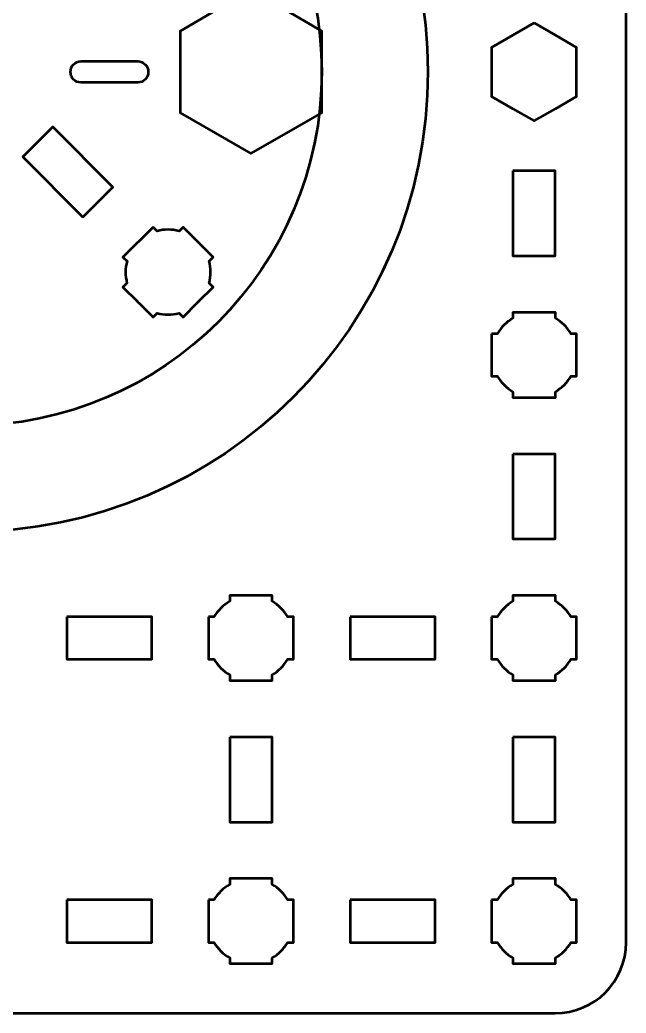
# Model space of a CAD drawing. Header units: centimetres. Extents: x -30.2 to 9.2, y -21.5 to -8.2.
# Drawn here: x -15.13 to -10.85, y -21.5 to -14.48 of the extents above; entities that cross this region are included whole.
import ezdxf

# ---------------------------------------------------------------- set-up
doc = ezdxf.new("R2010")
doc.units = ezdxf.units.CM
doc.header["$MEASUREMENT"] = 0
doc.layers.add('Layer 1', color=7, linetype='Continuous')

msp = doc.modelspace()

# ---------------------------------------------------------------- linework, layer by layer
at = {"layer": 'Layer 1', "lineweight": 53}
for centre, major_axis in [((-15.50001, -14.85001), (0, 3.25)), ((-15.50001, -14.85), (0, 2.5))]:
    msp.add_ellipse(centre, major_axis=major_axis, ratio=1, dxfattribs=at)
for points, knots in [([(-19.64995, -8.19995), (-19.64995, -8.19995), (-11.35005, -8.19995), (-11.35005, -8.19995), (-11.35005, -8.19995), (-11.07305, -8.19995), (-10.84995, -8.42305), (-10.84995, -8.70005), (-10.84995, -8.70005), (-10.84995, -8.70005), (-10.84995, -20.99995), (-10.84995, -20.99995), (-10.84995, -20.99995), (-10.84995, -21.27695), (-11.07305, -21.50005), (-11.35005, -21.50005), (-11.35005, -21.50005), (-11.35005, -21.50005), (-19.64995, -21.50005), (-19.64995, -21.50005), (-19.64995, -21.50005), (-19.92695, -21.50005), (-20.15005, -21.27695), (-20.15005, -20.99995), (-20.15005, -20.99995), (-20.15005, -20.99995), (-20.15005, -8.70005), (-20.15005, -8.70005), (-20.15005, -8.70005), (-20.15005, -8.42305), (-19.92695, -8.19995), (-19.64995, -8.19995)], [0, 0, 0, 0, 0.125, 0.125, 0.125, 0.125, 0.25, 0.25, 0.25, 0.25, 0.375, 0.375, 0.375, 0.375, 0.5, 0.5, 0.5, 0.5, 0.625, 0.625, 0.625, 0.625, 0.75, 0.75, 0.75, 0.75, 0.875, 0.875, 0.875, 0.875, 1, 1, 1, 1]), ([(-13.5, -14.27263), (-13.5, -14.27263), (-13.25, -14.41697), (-13.25, -14.41697), (-13.25, -14.41697), (-13.25, -14.41697), (-13, -14.56131), (-13, -14.56131), (-13, -14.56131), (-13, -14.56131), (-13, -14.84999), (-13, -14.84999), (-13, -14.84999), (-13, -14.84999), (-13, -15.13867), (-13, -15.13867), (-13, -15.13867), (-13, -15.13867), (-13.25, -15.28301), (-13.25, -15.28301), (-13.25, -15.28301), (-13.25, -15.28301), (-13.5, -15.42735), (-13.5, -15.42735), (-13.5, -15.42735), (-13.5, -15.42735), (-13.75, -15.28301), (-13.75, -15.28301), (-13.75, -15.28301), (-13.75, -15.28301), (-14, -15.13867), (-14, -15.13867), (-14, -15.13867), (-14, -15.13867), (-14, -14.84999), (-14, -14.84999), (-14, -14.84999), (-14, -14.84999), (-14, -14.56131), (-14, -14.56131), (-14, -14.56131), (-14, -14.56131), (-13.75, -14.41697), (-13.75, -14.41697), (-13.75, -14.41697), (-13.75, -14.41697), (-13.5, -14.27263), (-13.5, -14.27263)], [0, 0, 0, 0, 0.0833333, 0.0833333, 0.0833333, 0.0833333, 0.1666667, 0.1666667, 0.1666667, 0.1666667, 0.25, 0.25, 0.25, 0.25, 0.3333333, 0.3333333, 0.3333333, 0.3333333, 0.4166667, 0.4166667, 0.4166667, 0.4166667, 0.5, 0.5, 0.5, 0.5, 0.5833333, 0.5833333, 0.5833333, 0.5833333, 0.6666667, 0.6666667, 0.6666667, 0.6666667, 0.75, 0.75, 0.75, 0.75, 0.8333333, 0.8333333, 0.8333333, 0.8333333, 0.9166667, 0.9166667, 0.9166667, 0.9166667, 1, 1, 1, 1]), ([(-11.5, -14.50357), (-11.5, -14.50357), (-11.35, -14.59018), (-11.35, -14.59018), (-11.35, -14.59018), (-11.35, -14.59018), (-11.2, -14.67678), (-11.2, -14.67678), (-11.2, -14.67678), (-11.2, -14.67678), (-11.2, -14.84998), (-11.2, -14.84998), (-11.2, -14.84998), (-11.2, -14.84998), (-11.2, -15.02318), (-11.2, -15.02318), (-11.2, -15.02318), (-11.2, -15.02318), (-11.35, -15.10978), (-11.35, -15.10978), (-11.35, -15.10978), (-11.35, -15.10978), (-11.5, -15.19639), (-11.5, -15.19639), (-11.5, -15.19639), (-11.5, -15.19639), (-11.65, -15.10978), (-11.65, -15.10978), (-11.65, -15.10978), (-11.65, -15.10978), (-11.8, -15.02318), (-11.8, -15.02318), (-11.8, -15.02318), (-11.8, -15.02318), (-11.8, -14.84998), (-11.8, -14.84998), (-11.8, -14.84998), (-11.8, -14.84998), (-11.8, -14.67678), (-11.8, -14.67678), (-11.8, -14.67678), (-11.8, -14.67678), (-11.65, -14.59018), (-11.65, -14.59018), (-11.65, -14.59018), (-11.65, -14.59018), (-11.5, -14.50357), (-11.5, -14.50357)], [0, 0, 0, 0, 0.0833333, 0.0833333, 0.0833333, 0.0833333, 0.1666667, 0.1666667, 0.1666667, 0.1666667, 0.25, 0.25, 0.25, 0.25, 0.3333333, 0.3333333, 0.3333333, 0.3333333, 0.4166667, 0.4166667, 0.4166667, 0.4166667, 0.5, 0.5, 0.5, 0.5, 0.5833333, 0.5833333, 0.5833333, 0.5833333, 0.6666667, 0.6666667, 0.6666667, 0.6666667, 0.75, 0.75, 0.75, 0.75, 0.8333333, 0.8333333, 0.8333333, 0.8333333, 0.9166667, 0.9166667, 0.9166667, 0.9166667, 1, 1, 1, 1]), ([(-14.70001, -14.775), (-14.74142, -14.775), (-14.77501, -14.80859), (-14.77501, -14.85), (-14.77501, -14.85), (-14.77501, -14.89141), (-14.74142, -14.925), (-14.70001, -14.925), (-14.70001, -14.925), (-14.70001, -14.925), (-14.30001, -14.925), (-14.30001, -14.925), (-14.30001, -14.925), (-14.2586, -14.925), (-14.22501, -14.89141), (-14.22501, -14.85), (-14.22501, -14.85), (-14.22501, -14.80859), (-14.2586, -14.775), (-14.30001, -14.775), (-14.30001, -14.775), (-14.30001, -14.775), (-14.70001, -14.775), (-14.70001, -14.775)], [0, 0, 0, 0, 0.1666667, 0.1666667, 0.1666667, 0.1666667, 0.3333333, 0.3333333, 0.3333333, 0.3333333, 0.5, 0.5, 0.5, 0.5, 0.6666667, 0.6666667, 0.6666667, 0.6666667, 0.8333333, 0.8333333, 0.8333333, 0.8333333, 1, 1, 1, 1]), ([(-14.68687, -15.87536), (-14.68687, -15.87536), (-15.11114, -15.45109), (-15.11114, -15.45109), (-15.11114, -15.45109), (-15.11114, -15.45109), (-14.899, -15.23896), (-14.899, -15.23896), (-14.899, -15.23896), (-14.899, -15.23896), (-14.47473, -15.66323), (-14.47473, -15.66323), (-14.47473, -15.66323), (-14.47473, -15.66323), (-14.68687, -15.87536), (-14.68687, -15.87536)], [0, 0, 0, 0, 0.25, 0.25, 0.25, 0.25, 0.5, 0.5, 0.5, 0.5, 0.75, 0.75, 0.75, 0.75, 1, 1, 1, 1]), ([(-11.65005, -15.55003), (-11.65005, -15.55003), (-11.35005, -15.55003), (-11.35005, -15.55003), (-11.35005, -15.55003), (-11.35005, -15.55003), (-11.35005, -16.15003), (-11.35005, -16.15003), (-11.35005, -16.15003), (-11.35005, -16.15003), (-11.65005, -16.15003), (-11.65005, -16.15003), (-11.65005, -16.15003), (-11.65005, -16.15003), (-11.65005, -15.55003), (-11.65005, -15.55003)], [0, 0, 0, 0, 0.25, 0.25, 0.25, 0.25, 0.5, 0.5, 0.5, 0.5, 0.75, 0.75, 0.75, 0.75, 1, 1, 1, 1]), ([(-14.19188, -15.94599), (-14.19188, -15.94599), (-14.16346, -15.97442), (-14.16346, -15.97442), (-14.16346, -15.97442), (-14.11265, -15.96085), (-14.05899, -15.96087), (-14.00819, -15.97443), (-14.00819, -15.97443), (-14.00819, -15.97443), (-13.97975, -15.94599), (-13.97975, -15.94599), (-13.97975, -15.94599), (-13.97975, -15.94599), (-13.76762, -16.15813), (-13.76762, -16.15813), (-13.76762, -16.15813), (-13.76762, -16.15813), (-13.79604, -16.18654), (-13.79604, -16.18654), (-13.79604, -16.18654), (-13.78246, -16.23736), (-13.78243, -16.29105), (-13.79599, -16.34189), (-13.79599, -16.34189), (-13.79599, -16.34189), (-13.76762, -16.37026), (-13.76762, -16.37026), (-13.76762, -16.37026), (-13.76762, -16.37026), (-13.87045, -16.47308), (-13.87045, -16.47308), (-13.87045, -16.47308), (-13.87045, -16.47308), (-13.87369, -16.47642), (-13.87369, -16.47642), (-13.87369, -16.47642), (-13.87369, -16.47642), (-13.87701, -16.47965), (-13.87701, -16.47965), (-13.87701, -16.47965), (-13.87701, -16.47965), (-13.97975, -16.58239), (-13.97975, -16.58239), (-13.97975, -16.58239), (-13.97975, -16.58239), (-14.00808, -16.55406), (-14.00808, -16.55406), (-14.00808, -16.55406), (-14.05894, -16.56765), (-14.11269, -16.56765), (-14.16356, -16.55406), (-14.16356, -16.55406), (-14.16356, -16.55406), (-14.19188, -16.58239), (-14.19188, -16.58239), (-14.19188, -16.58239), (-14.19188, -16.58239), (-14.2932, -16.48107), (-14.2932, -16.48107), (-14.2932, -16.48107), (-14.2932, -16.48107), (-14.29797, -16.47642), (-14.29797, -16.47642), (-14.29797, -16.47642), (-14.29797, -16.47642), (-14.30264, -16.47164), (-14.30264, -16.47164), (-14.30264, -16.47164), (-14.30264, -16.47164), (-14.40401, -16.37026), (-14.40401, -16.37026), (-14.40401, -16.37026), (-14.40401, -16.37026), (-14.37566, -16.3419), (-14.37566, -16.3419), (-14.37566, -16.3419), (-14.38922, -16.29106), (-14.38921, -16.23734), (-14.37562, -16.18652), (-14.37562, -16.18652), (-14.37562, -16.18652), (-14.40401, -16.15813), (-14.40401, -16.15813), (-14.40401, -16.15813), (-14.40401, -16.15813), (-14.19188, -15.94599), (-14.19188, -15.94599)], [0, 0, 0, 0, 0.0454545, 0.0454545, 0.0454545, 0.0454545, 0.0909091, 0.0909091, 0.0909091, 0.0909091, 0.1363636, 0.1363636, 0.1363636, 0.1363636, 0.1818182, 0.1818182, 0.1818182, 0.1818182, 0.2272727, 0.2272727, 0.2272727, 0.2272727, 0.2727273, 0.2727273, 0.2727273, 0.2727273, 0.3181818, 0.3181818, 0.3181818, 0.3181818, 0.3636364, 0.3636364, 0.3636364, 0.3636364, 0.4090909, 0.4090909, 0.4090909, 0.4090909, 0.4545455, 0.4545455, 0.4545455, 0.4545455, 0.5, 0.5, 0.5, 0.5, 0.5454545, 0.5454545, 0.5454545, 0.5454545, 0.5909091, 0.5909091, 0.5909091, 0.5909091, 0.6363636, 0.6363636, 0.6363636, 0.6363636, 0.6818182, 0.6818182, 0.6818182, 0.6818182, 0.7272727, 0.7272727, 0.7272727, 0.7272727, 0.7727273, 0.7727273, 0.7727273, 0.7727273, 0.8181818, 0.8181818, 0.8181818, 0.8181818, 0.8636364, 0.8636364, 0.8636364, 0.8636364, 0.9090909, 0.9090909, 0.9090909, 0.9090909, 0.9545455, 0.9545455, 0.9545455, 0.9545455, 1, 1, 1, 1]), ([(-11.80001, -16.69997), (-11.80001, -16.69997), (-11.75981, -16.69997), (-11.75981, -16.69997), (-11.75981, -16.69997), (-11.73348, -16.65445), (-11.69552, -16.61652), (-11.65001, -16.59019), (-11.65001, -16.59019), (-11.65001, -16.59019), (-11.65001, -16.54997), (-11.65001, -16.54997), (-11.65001, -16.54997), (-11.65001, -16.54997), (-11.35001, -16.54997), (-11.35001, -16.54997), (-11.35001, -16.54997), (-11.35001, -16.54997), (-11.35001, -16.59016), (-11.35001, -16.59016), (-11.35001, -16.59016), (-11.30448, -16.61649), (-11.26649, -16.65444), (-11.24013, -16.69997), (-11.24013, -16.69997), (-11.24013, -16.69997), (-11.20001, -16.69997), (-11.20001, -16.69997), (-11.20001, -16.69997), (-11.20001, -16.69997), (-11.20001, -16.84539), (-11.20001, -16.84539), (-11.20001, -16.84539), (-11.20001, -16.84539), (-11.19995, -16.85004), (-11.19995, -16.85004), (-11.19995, -16.85004), (-11.19995, -16.85004), (-11.20001, -16.85468), (-11.20001, -16.85468), (-11.20001, -16.85468), (-11.20001, -16.85468), (-11.20001, -16.99997), (-11.20001, -16.99997), (-11.20001, -16.99997), (-11.20001, -16.99997), (-11.24008, -16.99997), (-11.24008, -16.99997), (-11.24008, -16.99997), (-11.26643, -17.04554), (-11.30443, -17.08355), (-11.35001, -17.10991), (-11.35001, -17.10991), (-11.35001, -17.10991), (-11.35001, -17.14997), (-11.35001, -17.14997), (-11.35001, -17.14997), (-11.35001, -17.14997), (-11.49329, -17.14997), (-11.49329, -17.14997), (-11.49329, -17.14997), (-11.49329, -17.14997), (-11.49996, -17.15005), (-11.49996, -17.15005), (-11.49996, -17.15005), (-11.49996, -17.15005), (-11.50664, -17.14997), (-11.50664, -17.14997), (-11.50664, -17.14997), (-11.50664, -17.14997), (-11.65001, -17.14997), (-11.65001, -17.14997), (-11.65001, -17.14997), (-11.65001, -17.14997), (-11.65001, -17.10987), (-11.65001, -17.10987), (-11.65001, -17.10987), (-11.69555, -17.08351), (-11.73353, -17.04552), (-11.75986, -16.99997), (-11.75986, -16.99997), (-11.75986, -16.99997), (-11.80001, -16.99997), (-11.80001, -16.99997), (-11.80001, -16.99997), (-11.80001, -16.99997), (-11.80001, -16.69997), (-11.80001, -16.69997)], [0, 0, 0, 0, 0.0454545, 0.0454545, 0.0454545, 0.0454545, 0.0909091, 0.0909091, 0.0909091, 0.0909091, 0.1363636, 0.1363636, 0.1363636, 0.1363636, 0.1818182, 0.1818182, 0.1818182, 0.1818182, 0.2272727, 0.2272727, 0.2272727, 0.2272727, 0.2727273, 0.2727273, 0.2727273, 0.2727273, 0.3181818, 0.3181818, 0.3181818, 0.3181818, 0.3636364, 0.3636364, 0.3636364, 0.3636364, 0.4090909, 0.4090909, 0.4090909, 0.4090909, 0.4545455, 0.4545455, 0.4545455, 0.4545455, 0.5, 0.5, 0.5, 0.5, 0.5454545, 0.5454545, 0.5454545, 0.5454545, 0.5909091, 0.5909091, 0.5909091, 0.5909091, 0.6363636, 0.6363636, 0.6363636, 0.6363636, 0.6818182, 0.6818182, 0.6818182, 0.6818182, 0.7272727, 0.7272727, 0.7272727, 0.7272727, 0.7727273, 0.7727273, 0.7727273, 0.7727273, 0.8181818, 0.8181818, 0.8181818, 0.8181818, 0.8636364, 0.8636364, 0.8636364, 0.8636364, 0.9090909, 0.9090909, 0.9090909, 0.9090909, 0.9545455, 0.9545455, 0.9545455, 0.9545455, 1, 1, 1, 1]), ([(-11.65005, -17.55), (-11.65005, -17.55), (-11.35005, -17.55), (-11.35005, -17.55), (-11.35005, -17.55), (-11.35005, -17.55), (-11.35005, -18.15), (-11.35005, -18.15), (-11.35005, -18.15), (-11.35005, -18.15), (-11.65005, -18.15), (-11.65005, -18.15), (-11.65005, -18.15), (-11.65005, -18.15), (-11.65005, -17.55), (-11.65005, -17.55)], [0, 0, 0, 0, 0.25, 0.25, 0.25, 0.25, 0.5, 0.5, 0.5, 0.5, 0.75, 0.75, 0.75, 0.75, 1, 1, 1, 1]), ([(-13.80001, -18.69997), (-13.80001, -18.69997), (-13.75981, -18.69997), (-13.75981, -18.69997), (-13.75981, -18.69997), (-13.73348, -18.65445), (-13.69552, -18.61652), (-13.65001, -18.59019), (-13.65001, -18.59019), (-13.65001, -18.59019), (-13.65001, -18.54997), (-13.65001, -18.54997), (-13.65001, -18.54997), (-13.65001, -18.54997), (-13.35001, -18.54997), (-13.35001, -18.54997), (-13.35001, -18.54997), (-13.35001, -18.54997), (-13.35001, -18.59016), (-13.35001, -18.59016), (-13.35001, -18.59016), (-13.30448, -18.61649), (-13.26649, -18.65444), (-13.24013, -18.69997), (-13.24013, -18.69997), (-13.24013, -18.69997), (-13.20001, -18.69997), (-13.20001, -18.69997), (-13.20001, -18.69997), (-13.20001, -18.69997), (-13.20001, -18.84539), (-13.20001, -18.84539), (-13.20001, -18.84539), (-13.20001, -18.84539), (-13.19995, -18.85004), (-13.19995, -18.85004), (-13.19995, -18.85004), (-13.19995, -18.85004), (-13.20001, -18.85468), (-13.20001, -18.85468), (-13.20001, -18.85468), (-13.20001, -18.85468), (-13.20001, -18.99997), (-13.20001, -18.99997), (-13.20001, -18.99997), (-13.20001, -18.99997), (-13.24008, -18.99997), (-13.24008, -18.99997), (-13.24008, -18.99997), (-13.26643, -19.04554), (-13.30443, -19.08355), (-13.35001, -19.10991), (-13.35001, -19.10991), (-13.35001, -19.10991), (-13.35001, -19.14997), (-13.35001, -19.14997), (-13.35001, -19.14997), (-13.35001, -19.14997), (-13.49329, -19.14997), (-13.49329, -19.14997), (-13.49329, -19.14997), (-13.49329, -19.14997), (-13.49996, -19.15005), (-13.49996, -19.15005), (-13.49996, -19.15005), (-13.49996, -19.15005), (-13.50664, -19.14997), (-13.50664, -19.14997), (-13.50664, -19.14997), (-13.50664, -19.14997), (-13.65001, -19.14997), (-13.65001, -19.14997), (-13.65001, -19.14997), (-13.65001, -19.14997), (-13.65001, -19.10987), (-13.65001, -19.10987), (-13.65001, -19.10987), (-13.69555, -19.08351), (-13.73353, -19.04552), (-13.75986, -18.99997), (-13.75986, -18.99997), (-13.75986, -18.99997), (-13.80001, -18.99997), (-13.80001, -18.99997), (-13.80001, -18.99997), (-13.80001, -18.99997), (-13.80001, -18.69997), (-13.80001, -18.69997)], [0, 0, 0, 0, 0.0454545, 0.0454545, 0.0454545, 0.0454545, 0.0909091, 0.0909091, 0.0909091, 0.0909091, 0.1363636, 0.1363636, 0.1363636, 0.1363636, 0.1818182, 0.1818182, 0.1818182, 0.1818182, 0.2272727, 0.2272727, 0.2272727, 0.2272727, 0.2727273, 0.2727273, 0.2727273, 0.2727273, 0.3181818, 0.3181818, 0.3181818, 0.3181818, 0.3636364, 0.3636364, 0.3636364, 0.3636364, 0.4090909, 0.4090909, 0.4090909, 0.4090909, 0.4545455, 0.4545455, 0.4545455, 0.4545455, 0.5, 0.5, 0.5, 0.5, 0.5454545, 0.5454545, 0.5454545, 0.5454545, 0.5909091, 0.5909091, 0.5909091, 0.5909091, 0.6363636, 0.6363636, 0.6363636, 0.6363636, 0.6818182, 0.6818182, 0.6818182, 0.6818182, 0.7272727, 0.7272727, 0.7272727, 0.7272727, 0.7727273, 0.7727273, 0.7727273, 0.7727273, 0.8181818, 0.8181818, 0.8181818, 0.8181818, 0.8636364, 0.8636364, 0.8636364, 0.8636364, 0.9090909, 0.9090909, 0.9090909, 0.9090909, 0.9545455, 0.9545455, 0.9545455, 0.9545455, 1, 1, 1, 1]), ([(-11.80001, -18.69997), (-11.80001, -18.69997), (-11.75981, -18.69997), (-11.75981, -18.69997), (-11.75981, -18.69997), (-11.73348, -18.65445), (-11.69552, -18.61652), (-11.65001, -18.59019), (-11.65001, -18.59019), (-11.65001, -18.59019), (-11.65001, -18.54997), (-11.65001, -18.54997), (-11.65001, -18.54997), (-11.65001, -18.54997), (-11.35001, -18.54997), (-11.35001, -18.54997), (-11.35001, -18.54997), (-11.35001, -18.54997), (-11.35001, -18.59016), (-11.35001, -18.59016), (-11.35001, -18.59016), (-11.30448, -18.61649), (-11.26649, -18.65444), (-11.24013, -18.69997), (-11.24013, -18.69997), (-11.24013, -18.69997), (-11.20001, -18.69997), (-11.20001, -18.69997), (-11.20001, -18.69997), (-11.20001, -18.69997), (-11.20001, -18.84539), (-11.20001, -18.84539), (-11.20001, -18.84539), (-11.20001, -18.84539), (-11.19995, -18.85004), (-11.19995, -18.85004), (-11.19995, -18.85004), (-11.19995, -18.85004), (-11.20001, -18.85468), (-11.20001, -18.85468), (-11.20001, -18.85468), (-11.20001, -18.85468), (-11.20001, -18.99997), (-11.20001, -18.99997), (-11.20001, -18.99997), (-11.20001, -18.99997), (-11.24008, -18.99997), (-11.24008, -18.99997), (-11.24008, -18.99997), (-11.26643, -19.04554), (-11.30443, -19.08355), (-11.35001, -19.10991), (-11.35001, -19.10991), (-11.35001, -19.10991), (-11.35001, -19.14997), (-11.35001, -19.14997), (-11.35001, -19.14997), (-11.35001, -19.14997), (-11.49329, -19.14997), (-11.49329, -19.14997), (-11.49329, -19.14997), (-11.49329, -19.14997), (-11.49996, -19.15005), (-11.49996, -19.15005), (-11.49996, -19.15005), (-11.49996, -19.15005), (-11.50664, -19.14997), (-11.50664, -19.14997), (-11.50664, -19.14997), (-11.50664, -19.14997), (-11.65001, -19.14997), (-11.65001, -19.14997), (-11.65001, -19.14997), (-11.65001, -19.14997), (-11.65001, -19.10987), (-11.65001, -19.10987), (-11.65001, -19.10987), (-11.69555, -19.08351), (-11.73353, -19.04552), (-11.75986, -18.99997), (-11.75986, -18.99997), (-11.75986, -18.99997), (-11.80001, -18.99997), (-11.80001, -18.99997), (-11.80001, -18.99997), (-11.80001, -18.99997), (-11.80001, -18.69997), (-11.80001, -18.69997)], [0, 0, 0, 0, 0.0454545, 0.0454545, 0.0454545, 0.0454545, 0.0909091, 0.0909091, 0.0909091, 0.0909091, 0.1363636, 0.1363636, 0.1363636, 0.1363636, 0.1818182, 0.1818182, 0.1818182, 0.1818182, 0.2272727, 0.2272727, 0.2272727, 0.2272727, 0.2727273, 0.2727273, 0.2727273, 0.2727273, 0.3181818, 0.3181818, 0.3181818, 0.3181818, 0.3636364, 0.3636364, 0.3636364, 0.3636364, 0.4090909, 0.4090909, 0.4090909, 0.4090909, 0.4545455, 0.4545455, 0.4545455, 0.4545455, 0.5, 0.5, 0.5, 0.5, 0.5454545, 0.5454545, 0.5454545, 0.5454545, 0.5909091, 0.5909091, 0.5909091, 0.5909091, 0.6363636, 0.6363636, 0.6363636, 0.6363636, 0.6818182, 0.6818182, 0.6818182, 0.6818182, 0.7272727, 0.7272727, 0.7272727, 0.7272727, 0.7727273, 0.7727273, 0.7727273, 0.7727273, 0.8181818, 0.8181818, 0.8181818, 0.8181818, 0.8636364, 0.8636364, 0.8636364, 0.8636364, 0.9090909, 0.9090909, 0.9090909, 0.9090909, 0.9545455, 0.9545455, 0.9545455, 0.9545455, 1, 1, 1, 1]), ([(-14.79997, -18.69995), (-14.79997, -18.69995), (-14.19997, -18.69995), (-14.19997, -18.69995), (-14.19997, -18.69995), (-14.19997, -18.69995), (-14.19997, -18.99995), (-14.19997, -18.99995), (-14.19997, -18.99995), (-14.19997, -18.99995), (-14.79997, -18.99995), (-14.79997, -18.99995), (-14.79997, -18.99995), (-14.79997, -18.99995), (-14.79997, -18.69995), (-14.79997, -18.69995)], [0, 0, 0, 0, 0.25, 0.25, 0.25, 0.25, 0.5, 0.5, 0.5, 0.5, 0.75, 0.75, 0.75, 0.75, 1, 1, 1, 1]), ([(-12.8, -18.69995), (-12.8, -18.69995), (-12.2, -18.69995), (-12.2, -18.69995), (-12.2, -18.69995), (-12.2, -18.69995), (-12.2, -18.99995), (-12.2, -18.99995), (-12.2, -18.99995), (-12.2, -18.99995), (-12.8, -18.99995), (-12.8, -18.99995), (-12.8, -18.99995), (-12.8, -18.99995), (-12.8, -18.69995), (-12.8, -18.69995)], [0, 0, 0, 0, 0.25, 0.25, 0.25, 0.25, 0.5, 0.5, 0.5, 0.5, 0.75, 0.75, 0.75, 0.75, 1, 1, 1, 1]), ([(-13.64995, -19.55), (-13.64995, -19.55), (-13.34995, -19.55), (-13.34995, -19.55), (-13.34995, -19.55), (-13.34995, -19.55), (-13.34995, -20.15), (-13.34995, -20.15), (-13.34995, -20.15), (-13.34995, -20.15), (-13.64995, -20.15), (-13.64995, -20.15), (-13.64995, -20.15), (-13.64995, -20.15), (-13.64995, -19.55), (-13.64995, -19.55)], [0, 0, 0, 0, 0.25, 0.25, 0.25, 0.25, 0.5, 0.5, 0.5, 0.5, 0.75, 0.75, 0.75, 0.75, 1, 1, 1, 1]), ([(-11.65005, -19.55), (-11.65005, -19.55), (-11.35005, -19.55), (-11.35005, -19.55), (-11.35005, -19.55), (-11.35005, -19.55), (-11.35005, -20.15), (-11.35005, -20.15), (-11.35005, -20.15), (-11.35005, -20.15), (-11.65005, -20.15), (-11.65005, -20.15), (-11.65005, -20.15), (-11.65005, -20.15), (-11.65005, -19.55), (-11.65005, -19.55)], [0, 0, 0, 0, 0.25, 0.25, 0.25, 0.25, 0.5, 0.5, 0.5, 0.5, 0.75, 0.75, 0.75, 0.75, 1, 1, 1, 1]), ([(-13.80001, -20.69997), (-13.80001, -20.69997), (-13.75981, -20.69997), (-13.75981, -20.69997), (-13.75981, -20.69997), (-13.73348, -20.65445), (-13.69552, -20.61652), (-13.65001, -20.59019), (-13.65001, -20.59019), (-13.65001, -20.59019), (-13.65001, -20.54997), (-13.65001, -20.54997), (-13.65001, -20.54997), (-13.65001, -20.54997), (-13.35001, -20.54997), (-13.35001, -20.54997), (-13.35001, -20.54997), (-13.35001, -20.54997), (-13.35001, -20.59016), (-13.35001, -20.59016), (-13.35001, -20.59016), (-13.30448, -20.61649), (-13.26649, -20.65444), (-13.24013, -20.69997), (-13.24013, -20.69997), (-13.24013, -20.69997), (-13.20001, -20.69997), (-13.20001, -20.69997), (-13.20001, -20.69997), (-13.20001, -20.69997), (-13.20001, -20.84539), (-13.20001, -20.84539), (-13.20001, -20.84539), (-13.20001, -20.84539), (-13.19995, -20.85004), (-13.19995, -20.85004), (-13.19995, -20.85004), (-13.19995, -20.85004), (-13.20001, -20.85468), (-13.20001, -20.85468), (-13.20001, -20.85468), (-13.20001, -20.85468), (-13.20001, -20.99997), (-13.20001, -20.99997), (-13.20001, -20.99997), (-13.20001, -20.99997), (-13.24008, -20.99997), (-13.24008, -20.99997), (-13.24008, -20.99997), (-13.26643, -21.04554), (-13.30443, -21.08355), (-13.35001, -21.10991), (-13.35001, -21.10991), (-13.35001, -21.10991), (-13.35001, -21.14997), (-13.35001, -21.14997), (-13.35001, -21.14997), (-13.35001, -21.14997), (-13.49329, -21.14997), (-13.49329, -21.14997), (-13.49329, -21.14997), (-13.49329, -21.14997), (-13.49996, -21.15005), (-13.49996, -21.15005), (-13.49996, -21.15005), (-13.49996, -21.15005), (-13.50664, -21.14997), (-13.50664, -21.14997), (-13.50664, -21.14997), (-13.50664, -21.14997), (-13.65001, -21.14997), (-13.65001, -21.14997), (-13.65001, -21.14997), (-13.65001, -21.14997), (-13.65001, -21.10987), (-13.65001, -21.10987), (-13.65001, -21.10987), (-13.69555, -21.08351), (-13.73353, -21.04552), (-13.75986, -20.99997), (-13.75986, -20.99997), (-13.75986, -20.99997), (-13.80001, -20.99997), (-13.80001, -20.99997), (-13.80001, -20.99997), (-13.80001, -20.99997), (-13.80001, -20.69997), (-13.80001, -20.69997)], [0, 0, 0, 0, 0.0454545, 0.0454545, 0.0454545, 0.0454545, 0.0909091, 0.0909091, 0.0909091, 0.0909091, 0.1363636, 0.1363636, 0.1363636, 0.1363636, 0.1818182, 0.1818182, 0.1818182, 0.1818182, 0.2272727, 0.2272727, 0.2272727, 0.2272727, 0.2727273, 0.2727273, 0.2727273, 0.2727273, 0.3181818, 0.3181818, 0.3181818, 0.3181818, 0.3636364, 0.3636364, 0.3636364, 0.3636364, 0.4090909, 0.4090909, 0.4090909, 0.4090909, 0.4545455, 0.4545455, 0.4545455, 0.4545455, 0.5, 0.5, 0.5, 0.5, 0.5454545, 0.5454545, 0.5454545, 0.5454545, 0.5909091, 0.5909091, 0.5909091, 0.5909091, 0.6363636, 0.6363636, 0.6363636, 0.6363636, 0.6818182, 0.6818182, 0.6818182, 0.6818182, 0.7272727, 0.7272727, 0.7272727, 0.7272727, 0.7727273, 0.7727273, 0.7727273, 0.7727273, 0.8181818, 0.8181818, 0.8181818, 0.8181818, 0.8636364, 0.8636364, 0.8636364, 0.8636364, 0.9090909, 0.9090909, 0.9090909, 0.9090909, 0.9545455, 0.9545455, 0.9545455, 0.9545455, 1, 1, 1, 1]), ([(-11.80001, -20.69997), (-11.80001, -20.69997), (-11.75981, -20.69997), (-11.75981, -20.69997), (-11.75981, -20.69997), (-11.73348, -20.65445), (-11.69552, -20.61652), (-11.65001, -20.59019), (-11.65001, -20.59019), (-11.65001, -20.59019), (-11.65001, -20.54997), (-11.65001, -20.54997), (-11.65001, -20.54997), (-11.65001, -20.54997), (-11.35001, -20.54997), (-11.35001, -20.54997), (-11.35001, -20.54997), (-11.35001, -20.54997), (-11.35001, -20.59016), (-11.35001, -20.59016), (-11.35001, -20.59016), (-11.30448, -20.61649), (-11.26649, -20.65444), (-11.24013, -20.69997), (-11.24013, -20.69997), (-11.24013, -20.69997), (-11.20001, -20.69997), (-11.20001, -20.69997), (-11.20001, -20.69997), (-11.20001, -20.69997), (-11.20001, -20.84539), (-11.20001, -20.84539), (-11.20001, -20.84539), (-11.20001, -20.84539), (-11.19995, -20.85004), (-11.19995, -20.85004), (-11.19995, -20.85004), (-11.19995, -20.85004), (-11.20001, -20.85468), (-11.20001, -20.85468), (-11.20001, -20.85468), (-11.20001, -20.85468), (-11.20001, -20.99997), (-11.20001, -20.99997), (-11.20001, -20.99997), (-11.20001, -20.99997), (-11.24008, -20.99997), (-11.24008, -20.99997), (-11.24008, -20.99997), (-11.26643, -21.04554), (-11.30443, -21.08355), (-11.35001, -21.10991), (-11.35001, -21.10991), (-11.35001, -21.10991), (-11.35001, -21.14997), (-11.35001, -21.14997), (-11.35001, -21.14997), (-11.35001, -21.14997), (-11.49329, -21.14997), (-11.49329, -21.14997), (-11.49329, -21.14997), (-11.49329, -21.14997), (-11.49996, -21.15005), (-11.49996, -21.15005), (-11.49996, -21.15005), (-11.49996, -21.15005), (-11.50664, -21.14997), (-11.50664, -21.14997), (-11.50664, -21.14997), (-11.50664, -21.14997), (-11.65001, -21.14997), (-11.65001, -21.14997), (-11.65001, -21.14997), (-11.65001, -21.14997), (-11.65001, -21.10987), (-11.65001, -21.10987), (-11.65001, -21.10987), (-11.69555, -21.08351), (-11.73353, -21.04552), (-11.75986, -20.99997), (-11.75986, -20.99997), (-11.75986, -20.99997), (-11.80001, -20.99997), (-11.80001, -20.99997), (-11.80001, -20.99997), (-11.80001, -20.99997), (-11.80001, -20.69997), (-11.80001, -20.69997)], [0, 0, 0, 0, 0.0454545, 0.0454545, 0.0454545, 0.0454545, 0.0909091, 0.0909091, 0.0909091, 0.0909091, 0.1363636, 0.1363636, 0.1363636, 0.1363636, 0.1818182, 0.1818182, 0.1818182, 0.1818182, 0.2272727, 0.2272727, 0.2272727, 0.2272727, 0.2727273, 0.2727273, 0.2727273, 0.2727273, 0.3181818, 0.3181818, 0.3181818, 0.3181818, 0.3636364, 0.3636364, 0.3636364, 0.3636364, 0.4090909, 0.4090909, 0.4090909, 0.4090909, 0.4545455, 0.4545455, 0.4545455, 0.4545455, 0.5, 0.5, 0.5, 0.5, 0.5454545, 0.5454545, 0.5454545, 0.5454545, 0.5909091, 0.5909091, 0.5909091, 0.5909091, 0.6363636, 0.6363636, 0.6363636, 0.6363636, 0.6818182, 0.6818182, 0.6818182, 0.6818182, 0.7272727, 0.7272727, 0.7272727, 0.7272727, 0.7727273, 0.7727273, 0.7727273, 0.7727273, 0.8181818, 0.8181818, 0.8181818, 0.8181818, 0.8636364, 0.8636364, 0.8636364, 0.8636364, 0.9090909, 0.9090909, 0.9090909, 0.9090909, 0.9545455, 0.9545455, 0.9545455, 0.9545455, 1, 1, 1, 1]), ([(-14.79997, -20.70005), (-14.79997, -20.70005), (-14.19997, -20.70005), (-14.19997, -20.70005), (-14.19997, -20.70005), (-14.19997, -20.70005), (-14.19997, -21.00005), (-14.19997, -21.00005), (-14.19997, -21.00005), (-14.19997, -21.00005), (-14.79997, -21.00005), (-14.79997, -21.00005), (-14.79997, -21.00005), (-14.79997, -21.00005), (-14.79997, -20.70005), (-14.79997, -20.70005)], [0, 0, 0, 0, 0.25, 0.25, 0.25, 0.25, 0.5, 0.5, 0.5, 0.5, 0.75, 0.75, 0.75, 0.75, 1, 1, 1, 1]), ([(-12.8, -20.70005), (-12.8, -20.70005), (-12.2, -20.70005), (-12.2, -20.70005), (-12.2, -20.70005), (-12.2, -20.70005), (-12.2, -21.00005), (-12.2, -21.00005), (-12.2, -21.00005), (-12.2, -21.00005), (-12.8, -21.00005), (-12.8, -21.00005), (-12.8, -21.00005), (-12.8, -21.00005), (-12.8, -20.70005), (-12.8, -20.70005)], [0, 0, 0, 0, 0.25, 0.25, 0.25, 0.25, 0.5, 0.5, 0.5, 0.5, 0.75, 0.75, 0.75, 0.75, 1, 1, 1, 1])]:
    msp.add_open_spline(points, degree=3, knots=knots, dxfattribs=at)

doc.saveas('drawing.dxf')
